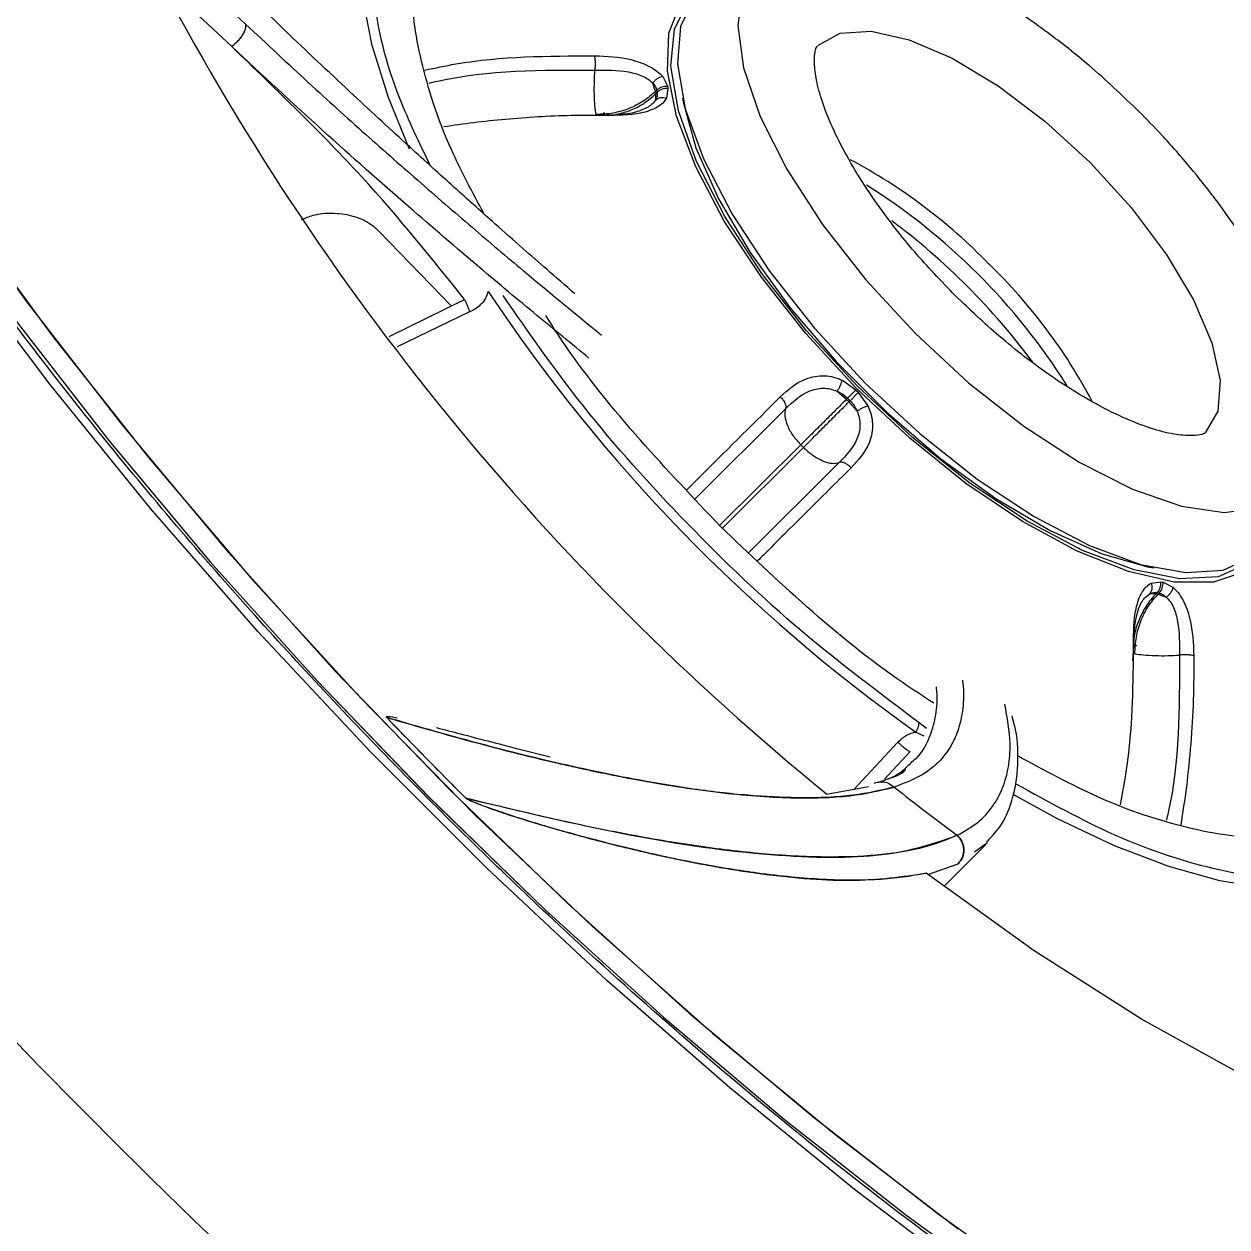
# Model space of a CAD drawing. Header units: inches. Extents: x 2 to 86, y -22 to 129.
# Drawn here: x 16.691 to 17.906, y 15.811 to 17.025 of the extents above; entities that cross this region are included whole.
import ezdxf

# ---------------------------------------------------------------- set-up
doc = ezdxf.new("R2010")
doc.units = ezdxf.units.IN
doc.header["$MEASUREMENT"] = 0
doc.layers.add('1', color=4, linetype='Continuous')
doc.layers.add('BDIM_CYAN', color=4, linetype='Continuous')

# ---------------------------------------------------------------- blocks, each defined once
blk = doc.blocks.new('2020 HS PILLOW')
at = {"layer": '1', "color": 2}
for points, knots in [([(5.8034, -0.0127), (5.5758, -0.0117), (5.1207, -0.0097), (4.4379, -0.0073), (3.7551, -0.0052), (3.0724, -0.0034), (2.3896, -0.0021), (1.7069, -0.001), (1.0241, -0.0003), (0.3414, 0), (-0.3414, 0), (-1.0241, -0.0003), (-1.7069, -0.001), (-2.3896, -0.0021), (-3.0724, -0.0034), (-3.7551, -0.0052), (-4.4379, -0.0073), (-5.1207, -0.0097), (-5.5758, -0.0117), (-5.8034, -0.0127)], [0, 0, 0, 0, 0.058824, 0.117648, 0.176472, 0.235295, 0.294119, 0.352942, 0.411765, 0.470588, 0.529412, 0.588235, 0.647058, 0.705881, 0.764705, 0.823528, 0.882352, 0.941176, 1, 1, 1, 1]), ([(5.8027, -0.0093), (4.0523, -0.005), (0.1838, 0.0045), (-3.6846, -0.0044), (-5.8027, -0.0093)], [0, 0, 0, 0, 0.452479, 1, 1, 1, 1]), ([(-5.1105, -0.9929), (-5.0125, -0.992), (-4.8162, -0.9901), (-4.5213, -0.9874), (-4.2256, -0.9849), (-3.929, -0.9826), (-3.6317, -0.9804), (-3.3335, -0.9784), (-3.0345, -0.9766), (-2.7347, -0.9749), (-2.4341, -0.9734), (-2.1327, -0.9721), (-1.8304, -0.9709), (-1.5274, -0.9699), (-1.2235, -0.9691), (-0.9188, -0.9685), (-0.6132, -0.968), (-0.3069, -0.9677), (0.0908, -0.9676), (0.5785, -0.9679), (1.1551, -0.9689), (1.7288, -0.9705), (2.2996, -0.9727), (2.8674, -0.9755), (3.4323, -0.979), (3.9943, -0.983), (4.5534, -0.9876), (4.9251, -0.9912), (5.1105, -0.9929)], [0, 0, 0, 0, 0.028776, 0.057631, 0.086566, 0.11558, 0.144673, 0.173846, 0.203098, 0.232429, 0.26184, 0.291331, 0.320902, 0.350552, 0.380282, 0.410091, 0.439981, 0.46995, 0.5, 0.556693, 0.613101, 0.669223, 0.725062, 0.780616, 0.835887, 0.890874, 0.945579, 1, 1, 1, 1]), ([(5.1101, -1.4421), (5.0128, -1.4412), (4.8181, -1.4394), (4.5261, -1.4369), (4.2341, -1.4345), (3.9421, -1.4324), (3.6501, -1.4303), (3.3581, -1.4285), (3.0661, -1.4267), (2.7741, -1.4252), (2.4821, -1.4238), (2.1901, -1.4225), (1.8981, -1.4214), (1.606, -1.4205), (1.314, -1.4197), (1.022, -1.4191), (0.73, -1.4186), (0.438, -1.4183), (0.146, -1.4182), (-0.146, -1.4182), (-0.438, -1.4183), (-0.73, -1.4186), (-1.022, -1.4191), (-1.314, -1.4197), (-1.606, -1.4205), (-1.8981, -1.4214), (-2.1901, -1.4225), (-2.4821, -1.4238), (-2.7741, -1.4252), (-3.0661, -1.4267), (-3.3581, -1.4285), (-3.6501, -1.4303), (-3.9421, -1.4324), (-4.2341, -1.4345), (-4.5261, -1.4369), (-4.8181, -1.4394), (-5.0128, -1.4412), (-5.1101, -1.4421)], [0, 0, 0, 0, 0.028576, 0.05715, 0.085725, 0.114298, 0.142871, 0.171443, 0.200015, 0.228587, 0.257158, 0.285728, 0.314298, 0.342868, 0.371438, 0.400008, 0.428577, 0.457146, 0.485715, 0.514285, 0.542854, 0.571423, 0.599992, 0.628562, 0.657132, 0.685702, 0.714272, 0.742842, 0.771413, 0.799985, 0.828557, 0.857129, 0.885702, 0.914275, 0.94285, 0.971424, 1, 1, 1, 1])]:
    blk.add_open_spline(points, degree=3, knots=knots, dxfattribs=at)
blk = doc.blocks.new('2020 RHYTHM')
at = {"layer": 'BDIM_CYAN', "color": 3}
for p, q in [((14.4493, 16.0904), (14.5273, 16.0172)), ((14.4493, 16.0904), (14.5273, 16.0172)), ((14.9625, 15.9869), (14.9675, 15.9769)), ((14.9553, 15.9719), (14.9524, 15.9803)), ((14.9564, 15.9731), (14.9553, 15.9719)), ((14.9678, 15.9748), (14.9663, 15.9651)), ((14.9675, 15.9769), (14.9678, 15.9748)), ((14.9554, 15.9634), (14.9557, 15.9698)), ((14.9557, 15.9698), (14.9568, 15.971)), ((14.6763, 15.8305), (14.7491, 15.7552)), ((14.6861, 15.7245), (14.7625, 15.7617)), ((14.7675, 15.7493), (14.6943, 15.7139)), ((15.1575, 15.6704), (15.1439, 15.6801)), ((15.1575, 15.6704), (15.1587, 15.6691)), ((15.1387, 15.6692), (15.148, 15.661)), ((15.1492, 15.6622), (15.148, 15.661)), ((15.1506, 15.6584), (15.1517, 15.6596)), ((15.1506, 15.6584), (15.1587, 15.6491)), ((15.16, 15.6679), (15.1517, 15.6596)), ((15.1587, 15.6691), (15.16, 15.6679)), ((15.16, 15.6679), (15.1697, 15.6543)), ((14.9951, 15.5605), (15.0866, 15.6515)), ((15.102, 15.6151), (15.02, 15.5336)), ((15.0227, 15.531), (15.1046, 15.6125)), ((15.1046, 15.6125), (15.102, 15.6151)), ((15.1408, 15.5972), (15.0494, 15.5062)), ((15.4557, 15.4754), (15.4655, 15.4768)), ((15.4655, 15.4768), (15.4677, 15.4764)), ((15.4677, 15.4764), (15.4777, 15.4713)), ((15.45, 15.4614), (15.454, 15.4644)), ((15.4605, 15.4646), (15.454, 15.4644)), ((15.4617, 15.4658), (15.4605, 15.4646)), ((15.4627, 15.4642), (15.4638, 15.4654)), ((15.4627, 15.4642), (15.471, 15.4613)), ((15.4371, 15.3972), (15.4381, 15.4113)), ((15.2288, 15.3287), (15.2216, 15.3343)), ((15.218, 15.3251), (15.2261, 15.3214)), ((15.1555, 15.2671), (15.2, 15.3149)), ((15.2125, 15.3053), (15.1866, 15.2775)), ((15.1704, 15.2698), (15.1278, 15.2621)), ((15.1704, 15.2698), (15.1278, 15.2621)), ((15.2464, 15.1691), (15.2887, 15.2116)), ((15.2885, 15.2118), (15.2773, 15.2038)), ((15.2464, 15.1691), (15.2845, 15.2073)), ((15.2303, 15.1813), (15.2608, 15.1921)), ((15.2303, 15.1813), (15.2608, 15.1921))]:
    blk.add_line(p, q, dxfattribs=at)
at = {"layer": 'BDIM_CYAN', "color": 3, "flags": 128}
for points in [[(15.2829, 14.7674), (15.156, 14.8633), (15.0302, 14.9657), (14.9061, 15.0741), (14.7849, 15.1876), (14.6671, 15.3054), (14.5538, 15.4266), (14.4457, 15.5506), (14.3436, 15.6762), (14.2481, 15.8028)], [(14.2204, 17.2497), (14.1716, 17.2462), (14.0963, 17.2317), (14.0299, 17.2067), (13.9729, 17.1712), (13.9256, 17.1256), (13.8884, 17.0702), (13.8617, 17.0054), (13.8455, 16.9317), (13.8401, 16.8496), (13.8454, 16.7597), (13.8614, 16.6627), (13.8881, 16.5594), (13.9251, 16.4504), (13.9723, 16.3366), (14.0292, 16.2189), (14.0955, 16.0981), (14.1707, 15.975), (14.2541, 15.8507), (14.3453, 15.726), (14.4435, 15.6019), (14.5479, 15.4792), (14.6579, 15.3589)], [(14.2368, 17.2501), (14.2144, 17.2495), (14.1336, 17.2404), (14.0617, 17.2204), (13.9992, 17.1896), (13.9465, 17.1482), (13.9041, 17.0966), (13.8722, 17.0351), (13.8511, 16.9642), (13.841, 16.8844), (13.842, 16.7964), (13.854, 16.7009), (13.877, 16.5984), (13.9107, 16.4899), (13.955, 16.3762), (14.0094, 16.2581), (14.0736, 16.1365), (14.1471, 16.0123), (14.2293, 15.8866), (14.3196, 15.7602), (14.4173, 15.6341), (14.5217, 15.5092), (14.6319, 15.3866), (14.7472, 15.2672)], [(14.3072, 15.7429), (14.4032, 15.6193), (14.5056, 15.4969), (14.6136, 15.3767), (14.7265, 15.2594), (14.8433, 15.146), (14.9633, 15.0372), (15.0856, 14.9338), (15.2093, 14.8366), (15.3336, 14.7463), (15.4575, 14.6635), (15.5801, 14.5889), (15.7006, 14.5229), (15.8181, 14.466), (15.9317, 14.4187), (16.0406, 14.3812), (16.1441, 14.354), (16.2414, 14.337), (16.3318, 14.3306), (16.4146, 14.3346), (16.4893, 14.3492), (16.5552, 14.3741), (16.612, 14.4092), (16.6424, 14.436)], [(13.9233, 17.1454), (13.9064, 17.127), (13.8691, 17.0723), (13.842, 17.0084), (13.8252, 16.9356), (13.819, 16.8546), (13.8233, 16.766), (13.8381, 16.6703), (13.8633, 16.5683), (13.8988, 16.4607), (13.9442, 16.3483), (13.9993, 16.2318), (14.0636, 16.1122), (14.1367, 15.9902), (14.2181, 15.8668), (14.3071, 15.7429), (14.4032, 15.6193), (14.5056, 15.4969), (14.6136, 15.3767), (14.7264, 15.2594)], [(14.7067, 15.9137), (14.6855, 15.9659), (14.6692, 16.0182), (14.6596, 16.0667), (14.6568, 16.1108), (14.6608, 16.1499), (14.6716, 16.1836), (14.689, 16.2114)], [(15.0774, 16.1116), (15.0592, 16.0992), (15.0432, 16.0735), (15.0382, 16.0386), (15.0441, 15.9958), (15.0608, 15.9467), (15.0877, 15.8933), (15.1237, 15.8376), (15.1675, 15.7816), (15.2173, 15.7277)], [(15.1574, 15.6727), (15.1069, 15.7275), (15.0622, 15.7842), (15.0247, 15.841), (14.9958, 15.8958), (14.9764, 15.9468), (14.9673, 15.9922), (14.9687, 16.0306), (14.9805, 16.0605), (15.0024, 16.081), (15.0332, 16.0914)], [(15.0186, 16.0847), (15.0184, 16.0846), (14.9941, 16.066), (14.9803, 16.0373), (14.9773, 15.9996), (14.9853, 15.9544), (15.0039, 15.9032), (15.0327, 15.8478), (15.0704, 15.7904), (15.1157, 15.7329), (15.1671, 15.6774)], [(15.1592, 15.6743), (15.1078, 15.7302), (15.0626, 15.788), (15.0251, 15.8456), (14.9966, 15.9011), (14.9783, 15.9523), (14.9708, 15.9975), (14.9743, 16.0349), (14.9887, 16.0633), (15.0092, 16.0796)], [(15.119, 16.0181), (15.1193, 16.0184), (15.1418, 16.0307), (15.173, 16.0326), (15.2113, 16.024), (15.2548, 16.0053), (15.3013, 15.9774), (15.3485, 15.9418), (15.394, 15.9002), (15.4355, 15.8547), (15.471, 15.8077), (15.4986, 15.7613), (15.517, 15.7181), (15.5253, 15.6801), (15.523, 15.6492), (15.5103, 15.6271), (15.5097, 15.6265)], [(14.9825, 15.9651), (14.9831, 15.9613), (14.996, 15.9148), (15.0189, 15.8634), (15.0509, 15.8091), (15.0909, 15.7537), (15.1375, 15.6992), (15.189, 15.6477), (15.2435, 15.601), (15.299, 15.5608), (15.3536, 15.5285), (15.4053, 15.5053), (15.4521, 15.492), (15.4583, 15.491)], [(15.2173, 15.7277), (15.2713, 15.6778), (15.3273, 15.6339), (15.3832, 15.5976), (15.4369, 15.5704), (15.4863, 15.5533), (15.5296, 15.5469), (15.5649, 15.5515), (15.591, 15.567), (15.6044, 15.5863)], [(15.5844, 15.5421), (15.5836, 15.5374), (15.5718, 15.5074), (15.5499, 15.4869), (15.5186, 15.4765), (15.4791, 15.4765), (15.4327, 15.487), (15.381, 15.5077), (15.3257, 15.5377), (15.2687, 15.5761), (15.212, 15.6217), (15.1574, 15.6727)], [(15.5726, 15.5181), (15.553, 15.4948), (15.5233, 15.4818), (15.4847, 15.4797), (15.4385, 15.4887), (15.3865, 15.5083), (15.3305, 15.5379), (15.2725, 15.5764), (15.2147, 15.6225), (15.1592, 15.6743)], [(15.1671, 15.6774), (15.2225, 15.626), (15.2801, 15.5805), (15.3377, 15.5426), (15.3934, 15.5135), (15.4449, 15.4944), (15.4906, 15.486), (15.5286, 15.4885), (15.5578, 15.5019), (15.577, 15.5257), (15.5778, 15.5275)], [(14.6579, 15.3589), (14.7726, 15.2419), (14.8911, 15.1291), (15.0127, 15.0212), (15.1362, 14.919), (15.261, 14.8234)], [(14.7264, 15.2594), (14.8433, 15.146), (14.9633, 15.0372), (15.0856, 14.9338), (15.2093, 14.8367), (15.3336, 14.7463), (15.4575, 14.6636), (15.5801, 14.5889), (15.7006, 14.5229), (15.8181, 14.466), (15.9317, 14.4187), (16.0406, 14.3812), (16.1441, 14.354), (16.2414, 14.337), (16.3318, 14.3306), (16.4146, 14.3346), (16.4893, 14.3492), (16.5552, 14.3741), (16.612, 14.4092), (16.6423, 14.4359)], [(14.7472, 15.2672), (14.8666, 15.1518), (14.9893, 15.0413), (15.1143, 14.9366), (15.2407, 14.8385), (15.3674, 14.7477), (15.4936, 14.665), (15.6182, 14.5909), (15.7404, 14.526), (15.8592, 14.4708), (15.9736, 14.4257), (16.0829, 14.3911), (16.1862, 14.3672), (16.2826, 14.3542), (16.3716, 14.3522), (16.4523, 14.3613), (16.5242, 14.3813), (16.5868, 14.4121), (16.6394, 14.4535), (16.6819, 14.5052), (16.7138, 14.5667), (16.7348, 14.6376), (16.7404, 14.67)], [(15.6854, 15.1846), (15.6532, 15.172), (15.6154, 15.1662), (15.5725, 15.1671), (15.525, 15.1749), (15.4736, 15.1893), (15.4188, 15.2102), (15.3613, 15.2374), (15.3165, 15.2619)], [(15.9989, 14.8608), (15.9249, 14.8589), (15.8421, 14.8697), (15.7515, 14.8932), (15.6544, 14.929), (15.5521, 14.9765), (15.4461, 15.0352), (15.3377, 15.1042), (15.2286, 15.1826)], [(15.9989, 14.8608), (15.9249, 14.8589), (15.8421, 14.8697), (15.7515, 14.8932), (15.6544, 14.929), (15.5521, 14.9765), (15.4461, 15.0352), (15.3377, 15.1042), (15.2286, 15.1826)]]:
    blk.add_lwpolyline(points, dxfattribs=at)
at = {"layer": 'BDIM_CYAN', "color": 3}
for centre, radius, start, end in [((13.7439, 14.2407), 2.6694, 27.8644, 50.8419), ((16.8065, 17.3255), 2.6595, 207.5543, 230.8658), ((15.1822, 16.0119), 0.2291, 189.7419, 190.2887), ((14.9666, 15.9607), 0.0142, 85.0419, 133.6895), ((15.181, 16.0107), 0.2291, 189.7419, 190.2887), ((14.8908, 15.4103), 0.5575, 44.0062, 62.0816), ((14.8258, 15.3321), 0.6438, 32.1907, 57.8779), ((14.7797, 15.2859), 0.6927, 36.5582, 53.2703), ((14.9078, 15.4002), 0.5527, 27.8844, 45.9883), ((16.2033, 16.713), 1.7021, 213.648, 234.6289), ((15.879, 16.3889), 1.0316, 224.8812, 225.0817), ((15.8801, 16.3901), 1.0316, 224.8812, 225.0817), ((15.4535, 15.4751), 0.0142, 316.5083, 5.1055), ((15.5044, 15.6966), 0.2361, 259.2761, 259.812), ((15.5056, 15.6978), 0.2361, 259.2761, 259.812), ((18.0888, 18.6065), 4.7187, 223.8127, 224.9818), ((18.0897, 18.6074), 4.7199, 223.8129, 225.1992), ((15.2033, 15.3361), 0.0184, 323.3112, 354.5934), ((18.0932, 18.6109), 4.725, 224.9815, 225.1986), ((16.6927, 17.1648), 2.4149, 231.7077, 233.6127)]:
    blk.add_arc(centre, radius, start, end, dxfattribs=at)
for points, knots in [([(14.4457, 14.8746), (14.2925, 15.0255), (14.1473, 15.1804), (13.9414, 15.4186), (13.8747, 15.499), (13.7939, 15.6007), (13.7778, 15.6212), (13.7461, 15.662), (13.7305, 15.6823), (13.6841, 15.7434), (13.6539, 15.7841), (13.5067, 15.9869), (13.4008, 16.1481), (13.2832, 16.3481), (13.2605, 16.388), (13.2165, 16.4678), (13.1954, 16.5074), (13.135, 16.6248), (13.0984, 16.7016), (12.9996, 16.9271), (12.9483, 17.0712), (12.8939, 17.2779), (12.8798, 17.3441), (12.8597, 17.471), (12.8536, 17.5318), (12.8492, 17.6481), (12.851, 17.7035), (12.8596, 17.7826), (12.8635, 17.8083), (12.8734, 17.8582), (12.8793, 17.8822), (12.9136, 17.9978), (12.9564, 18.0761), (13.0288, 18.156), (13.0442, 18.1711), (13.0688, 18.1924), (13.0773, 18.1992), (13.0946, 18.2125), (13.1036, 18.2189), (13.1493, 18.2496), (13.1893, 18.27), (13.3186, 18.3191), (13.4175, 18.3358), (13.5573, 18.3361), (13.5862, 18.3351), (13.6451, 18.331), (13.6752, 18.3279), (13.7669, 18.3157), (13.8304, 18.3034), (13.9617, 18.271), (14.0296, 18.2508), (14.1348, 18.2145), (14.1705, 18.2014), (14.2429, 18.1731), (14.2798, 18.158), (14.4649, 18.0778), (14.6173, 17.9996), (14.8523, 17.8621), (14.9318, 17.8129), (15.0325, 17.747), (15.0527, 17.7336), (15.0931, 17.7065), (15.1133, 17.6928), (15.1738, 17.6512), (15.214, 17.6229), (15.4153, 17.478), (15.5756, 17.3523), (15.7754, 17.1829), (15.8154, 17.1485), (15.8951, 17.0782), (15.9348, 17.0427), (16.0525, 16.9352), (16.1296, 16.8623), (16.3567, 16.6395), (16.5028, 16.4859), (16.7134, 16.2474), (16.7811, 16.1677), (16.9114, 16.0083), (16.974, 15.9286), (17.0942, 15.769), (17.1518, 15.6891), (17.2342, 15.5691), (17.261, 15.529), (17.3133, 15.4489), (17.3386, 15.4091), (17.4606, 15.2116), (17.5441, 15.0584), (17.6482, 14.8355), (17.6794, 14.7624), (17.7343, 14.6185), (17.7576, 14.5489), (17.8152, 14.3473), (17.8374, 14.2222), (17.8445, 14.0777), (17.8449, 14.0493), (17.8435, 13.994), (17.8417, 13.9672), (17.8334, 13.8893), (17.8237, 13.8407), (17.7961, 13.7499), (17.7784, 13.7078), (17.7456, 13.6496), (17.7336, 13.631), (17.7077, 13.5955), (17.6936, 13.5785), (17.6188, 13.4987), (17.5445, 13.4505), (17.4122, 13.4008), (17.3647, 13.3881), (17.288, 13.3749), (17.2615, 13.3715), (17.2073, 13.3667), (17.1796, 13.3653), (17.0376, 13.3634), (16.9136, 13.3776), (16.7457, 13.4151), (16.7115, 13.4236), (16.6592, 13.4379), (16.6415, 13.4429), (16.6061, 13.4534), (16.5884, 13.4588), (16.499, 13.4874), (16.426, 13.5139), (16.2029, 13.6043), (16.0484, 13.6789), (15.848, 13.7908), (15.8077, 13.814), (15.7272, 13.8618), (15.687, 13.8864), (15.566, 13.9625), (15.4852, 14.0162), (15.3233, 14.1292), (15.2422, 14.1886), (15.1202, 14.282), (15.0796, 14.3139), (14.9981, 14.3792), (14.9575, 14.4124), (14.7562, 14.5809), (14.599, 14.7237), (14.4457, 14.8746)], [0, 0, 0, 0, 0.03125, 0.03125, 0.046875, 0.046875, 0.050781, 0.050781, 0.054688, 0.054688, 0.0625, 0.0625, 0.09375, 0.09375, 0.101563, 0.101563, 0.109375, 0.109375, 0.125, 0.125, 0.15625, 0.15625, 0.171875, 0.171875, 0.1875, 0.1875, 0.203125, 0.203125, 0.210938, 0.210938, 0.21875, 0.21875, 0.25, 0.25, 0.257813, 0.257813, 0.261719, 0.261719, 0.265625, 0.265625, 0.28125, 0.28125, 0.3125, 0.3125, 0.320313, 0.320313, 0.328125, 0.328125, 0.34375, 0.34375, 0.359375, 0.359375, 0.367188, 0.367188, 0.375, 0.375, 0.40625, 0.40625, 0.421875, 0.421875, 0.425781, 0.425781, 0.429688, 0.429688, 0.4375, 0.4375, 0.46875, 0.46875, 0.476563, 0.476563, 0.484375, 0.484375, 0.5, 0.5, 0.53125, 0.53125, 0.546875, 0.546875, 0.5625, 0.5625, 0.578125, 0.578125, 0.585938, 0.585938, 0.59375, 0.59375, 0.625, 0.625, 0.640625, 0.640625, 0.65625, 0.65625, 0.6875, 0.6875, 0.695313, 0.695313, 0.703125, 0.703125, 0.71875, 0.71875, 0.734375, 0.734375, 0.742188, 0.742188, 0.75, 0.75, 0.78125, 0.78125, 0.796875, 0.796875, 0.804688, 0.804688, 0.8125, 0.8125, 0.84375, 0.84375, 0.851563, 0.851563, 0.855469, 0.855469, 0.859375, 0.859375, 0.875, 0.875, 0.90625, 0.90625, 0.914063, 0.914063, 0.921875, 0.921875, 0.9375, 0.9375, 0.953125, 0.953125, 0.960938, 0.960938, 0.96875, 0.96875, 1, 1, 1, 1]), ([(16.6346, 14.4025), (16.6191, 14.3892), (16.5887, 14.363), (16.5348, 14.3392), (16.4857, 14.325), (16.4447, 14.3177), (16.4062, 14.3137), (16.3614, 14.312), (16.2938, 14.3144), (16.2013, 14.3268), (16.0848, 14.3549), (15.9623, 14.3959), (15.8228, 14.4538), (15.6675, 14.5315), (15.4982, 14.6308), (15.3047, 14.7597), (15.0872, 14.9251), (14.8765, 15.1095), (14.6979, 15.2836), (14.5439, 15.4477), (14.4022, 15.6141), (14.2737, 15.7806), (14.1605, 15.9426), (14.0568, 16.1098), (13.9701, 16.2714), (13.9043, 16.4175), (13.8583, 16.5431), (13.8284, 16.6491), (13.8133, 16.7247), (13.8062, 16.7768), (13.8029, 16.8116), (13.8008, 16.8494), (13.8008, 16.8954), (13.8056, 16.9529), (13.8199, 17.0182), (13.8414, 17.076), (13.8651, 17.1051), (13.8742, 17.1163)], [0, 0, 0, 0, 0.027994, 0.055042, 0.075749, 0.0901, 0.10263, 0.117545, 0.135608, 0.167378, 0.199181, 0.230258, 0.2606, 0.299799, 0.33753, 0.373791, 0.426998, 0.479754, 0.514689, 0.551495, 0.592319, 0.625578, 0.661089, 0.698846, 0.736736, 0.771324, 0.802563, 0.830454, 0.855098, 0.866244, 0.876605, 0.887049, 0.902246, 0.922879, 0.948933, 0.980393, 1, 1, 1, 1]), ([(13.8652, 16.6853), (13.9216, 16.6301), (14.0343, 16.5197), (14.2077, 16.3531), (14.3807, 16.1904), (14.4878, 16.0901), (14.5413, 16.0399)], [0, 0, 0, 0, 0.250185, 0.500172, 0.750054, 1, 1, 1, 1]), ([(14.7281, 15.8966), (14.7169, 15.9197), (14.6871, 15.9812), (14.6674, 16.0679), (14.6665, 16.1526), (14.689, 16.1897), (14.7, 16.2081)], [0, 0, 0, 0, 0.168136, 0.447738, 0.72734, 1, 1, 1, 1]), ([(14.7821, 15.8481), (14.7703, 15.8701), (14.741, 15.9251), (14.7165, 16.0035), (14.7056, 16.0771), (14.7144, 16.1125), (14.7184, 16.1285)], [0, 0, 0, 0, 0.193052, 0.482997, 0.766916, 1, 1, 1, 1]), ([(15.4433, 15.9517), (15.4267, 15.9675), (15.4035, 15.9897), (15.3678, 16.0189), (15.3375, 16.0416), (15.3017, 16.0652), (15.2652, 16.0858), (15.2285, 16.1027), (15.1924, 16.1151), (15.1572, 16.1225), (15.1233, 16.1235), (15.0962, 16.1201), (15.0822, 16.1128), (15.078, 16.1106)], [0, 0, 0, 0, 0.134635, 0.188583, 0.277107, 0.367015, 0.461658, 0.558499, 0.656878, 0.756514, 0.857092, 0.956591, 1, 1, 1, 1]), ([(14.8737, 15.7676), (14.8643, 15.7758), (14.8471, 15.7907), (14.8201, 15.8144), (14.7901, 15.8409), (14.7531, 15.8739), (14.707, 15.9157), (14.6519, 15.9664), (14.5862, 16.0281), (14.5383, 16.0749), (14.5127, 16.0999)], [0, 0, 0, 0, 0.086414, 0.15802, 0.240728, 0.350534, 0.475758, 0.62897, 0.801832, 1, 1, 1, 1]), ([(14.5413, 16.0399), (14.5414, 16.0384), (14.5414, 16.036), (14.5398, 16.032), (14.538, 16.0286), (14.5357, 16.0253), (14.5322, 16.0212), (14.5292, 16.0187), (14.5273, 16.0172)], [0, 0, 0, 0, 0.2410885, 0.3711673, 0.5037623, 0.6357987, 0.7642775, 1, 1, 1, 1]), ([(14.5413, 16.0399), (14.5414, 16.0384), (14.5414, 16.0361), (14.5399, 16.0321), (14.5381, 16.0288), (14.5358, 16.0255), (14.5323, 16.0213), (14.5293, 16.0188), (14.5273, 16.0172)], [0, 0, 0, 0, 0.235292, 0.36364, 0.495629, 0.628267, 0.758474, 1, 1, 1, 1]), ([(14.5413, 16.0399), (14.5626, 16.0199), (14.6036, 15.9815), (14.6627, 15.9282), (14.7188, 15.8787), (14.7731, 15.8319), (14.8347, 15.7798), (14.8758, 15.7462), (14.9006, 15.7259)], [0, 0, 0, 0, 0.1639456, 0.3152783, 0.4676457, 0.6197227, 0.7707775, 1, 1, 1, 1]), ([(14.7625, 15.7617), (14.7297, 15.8028), (14.6634, 15.8859), (14.573, 15.9731), (14.5273, 16.0172)], [0, 0, 0, 0, 0.4946905, 1, 1, 1, 1]), ([(14.888, 15.7027), (14.8706, 15.7169), (14.8348, 15.7461), (14.7741, 15.7968), (14.7024, 15.8583), (14.6192, 15.9317), (14.5581, 15.9885), (14.5273, 16.0172)], [0, 0, 0, 0, 0.159749, 0.329609, 0.529308, 0.76251, 1, 1, 1, 1]), ([(15.2579, 15.7657), (15.2438, 15.7804), (15.224, 15.8009), (15.1982, 15.8323), (15.1785, 15.8586), (15.1585, 15.8888), (15.1418, 15.9183), (15.1289, 15.9461), (15.1204, 15.9706), (15.1161, 15.9908), (15.1153, 16.0058), (15.1169, 16.0149), (15.1183, 16.0174), (15.1185, 16.0176), (15.1186, 16.0176)], [0, 0, 0, 0, 0.128565, 0.180011, 0.263875, 0.348185, 0.435477, 0.522708, 0.608534, 0.692139, 0.773757, 0.855671, 0.943755, 1, 1, 1, 1]), ([(14.7221, 15.9934), (14.7326, 15.9956), (14.789, 16.0075), (14.8466, 16.0077), (14.8936, 16.0079)], [0, 0, 0, 0, 0.185499, 1, 1, 1, 1]), ([(14.8936, 16.0079), (14.9059, 16.0074), (14.9257, 16.0065), (14.947, 15.9987), (14.9573, 15.9922), (14.9608, 15.9886), (14.9625, 15.9869)], [0, 0, 0, 0, 0.471205, 0.750514, 0.876199, 1, 1, 1, 1]), ([(14.8936, 16.0079), (14.8937, 16.0071), (14.894, 16.0054), (14.8942, 16.0015), (14.8942, 15.9973), (14.8941, 15.9947), (14.894, 15.9934)], [0, 0, 0, 0, 0.242188, 0.499999, 0.757811, 1, 1, 1, 1]), ([(14.7265, 15.9803), (14.7294, 15.9809), (14.784, 15.994), (14.8405, 15.9937), (14.894, 15.9934)], [0, 0, 0, 0, 0.052079, 1, 1, 1, 1]), ([(14.8952, 15.9486), (14.8948, 15.9513), (14.894, 15.9569), (14.8934, 15.9687), (14.8934, 15.9815), (14.8938, 15.9895), (14.894, 15.9934)], [0, 0, 0, 0, 0.242859, 0.5, 0.757141, 1, 1, 1, 1]), ([(14.894, 15.9934), (14.9054, 15.9935), (14.9222, 15.9936), (14.9402, 15.9886), (14.9482, 15.9843), (14.951, 15.9816), (14.9524, 15.9803)], [0, 0, 0, 0, 0.522215, 0.764334, 0.882785, 1, 1, 1, 1]), ([(14.9625, 15.9869), (14.9616, 15.9866), (14.9597, 15.9862), (14.9569, 15.9847), (14.9544, 15.9827), (14.9531, 15.9811), (14.9524, 15.9803)], [0, 0, 0, 0, 0.245407, 0.499999, 0.754592, 1, 1, 1, 1]), ([(14.9524, 15.9803), (14.9534, 15.9791), (14.9554, 15.9769), (14.9561, 15.9743), (14.9564, 15.9731)], [0, 0, 0, 0, 0.506993, 1, 1, 1, 1]), ([(14.9553, 15.9719), (14.9513, 15.9685), (14.9434, 15.9615), (14.9284, 15.9541), (14.9121, 15.9493), (14.9009, 15.9488), (14.8952, 15.9486)], [0, 0, 0, 0, 0.25, 0.5, 0.75, 1, 1, 1, 1]), ([(14.9663, 15.9651), (14.9652, 15.9634), (14.963, 15.96), (14.955, 15.9542), (14.9362, 15.9478), (14.9167, 15.9477), (14.9042, 15.9476)], [0, 0, 0, 0, 0.123898, 0.249753, 0.523032, 1, 1, 1, 1]), ([(14.9141, 15.9483), (14.919, 15.9495), (14.9294, 15.952), (14.9438, 15.9594), (14.9517, 15.9663), (14.9557, 15.9698)], [0, 0, 0, 0, 0.3087131, 0.6543566, 1, 1, 1, 1]), ([(14.9554, 15.9634), (14.9545, 15.962), (14.9527, 15.9593), (14.9494, 15.9571), (14.9477, 15.956)], [0, 0, 0, 0, 0.497377, 1, 1, 1, 1]), ([(14.9568, 15.971), (14.9569, 15.9697), (14.9571, 15.9671), (14.956, 15.9646), (14.9554, 15.9634)], [0, 0, 0, 0, 0.493006, 1, 1, 1, 1]), ([(14.9554, 15.9634), (14.9561, 15.9639), (14.9575, 15.965), (14.9603, 15.9657), (14.9633, 15.9659), (14.9653, 15.9653), (14.9663, 15.9651)], [0, 0, 0, 0, 0.245408, 0.500001, 0.754594, 1, 1, 1, 1]), ([(14.9477, 15.956), (14.9436, 15.9541), (14.9306, 15.9483), (14.9137, 15.9479), (14.9021, 15.9477)], [0, 0, 0, 0, 0.3167447, 1, 1, 1, 1]), ([(14.9042, 15.9476), (14.9041, 15.9484), (14.9038, 15.95), (14.9032, 15.9506), (14.9026, 15.95), (14.9023, 15.9484), (14.9021, 15.9477)], [0, 0, 0, 0, 0.242182, 0.499995, 0.757809, 1, 1, 1, 1]), ([(15.6049, 15.5896), (15.606, 15.5916), (15.6132, 15.6042), (15.6163, 15.632), (15.6149, 15.6697), (15.6055, 15.7085), (15.591, 15.747), (15.5708, 15.7878), (15.5464, 15.8277), (15.5203, 15.8642), (15.4944, 15.8966), (15.4692, 15.9253), (15.451, 15.9439), (15.4433, 15.9517)], [0, 0, 0, 0, 0.020828, 0.132635, 0.249093, 0.358478, 0.462286, 0.563789, 0.681586, 0.770989, 0.845834, 0.934693, 1, 1, 1, 1]), ([(14.9042, 15.9476), (14.8929, 15.9476), (14.8703, 15.9477), (14.8368, 15.9463), (14.8038, 15.9438), (14.7721, 15.9405), (14.7514, 15.9375), (14.7414, 15.936)], [0, 0, 0, 0, 0.209504, 0.415255, 0.617299, 0.81569, 1, 1, 1, 1]), ([(14.5979, 15.8425), (14.6017, 15.8441), (14.6114, 15.8482), (14.6293, 15.8497), (14.6492, 15.8471), (14.6657, 15.8402), (14.6732, 15.8334), (14.6763, 15.8305)], [0, 0, 0, 0, 0.1370814, 0.3499552, 0.5800978, 0.8277788, 1, 1, 1, 1]), ([(14.7864, 15.7699), (14.7855, 15.7674), (14.7838, 15.7624), (14.7789, 15.7565), (14.7734, 15.7521), (14.7695, 15.7502), (14.7675, 15.7493)], [0, 0, 0, 0, 0.282313, 0.563253, 0.780506, 1, 1, 1, 1]), ([(14.7625, 15.7617), (14.7629, 15.7609), (14.7636, 15.7592), (14.765, 15.7559), (14.7663, 15.7525), (14.7671, 15.7504), (14.7675, 15.7493)], [0, 0, 0, 0, 0.2437175, 0.4995181, 0.7555769, 1, 1, 1, 1]), ([(15.2216, 15.3343), (15.1818, 15.3641), (15.1013, 15.4243), (14.9855, 15.5346), (14.8815, 15.6505), (14.8272, 15.7284), (14.8013, 15.7657)], [0, 0, 0, 0, 0.250583, 0.507547, 0.76451, 1, 1, 1, 1]), ([(15.5102, 15.6272), (15.5102, 15.6271), (15.5101, 15.6269), (15.5067, 15.6251), (15.4948, 15.6238), (15.4766, 15.6257), (15.4524, 15.6322), (15.4239, 15.6437), (15.3914, 15.6606), (15.359, 15.681), (15.3286, 15.7032), (15.2954, 15.7299), (15.2725, 15.7518), (15.2579, 15.7657)], [0, 0, 0, 0, 0.053547, 0.155977, 0.243199, 0.333242, 0.426029, 0.521065, 0.615588, 0.719639, 0.798518, 0.871645, 1, 1, 1, 1]), ([(15.0209, 15.5327), (14.9935, 15.5614), (14.9371, 15.6207), (14.8776, 15.6938), (14.8508, 15.7356), (14.8444, 15.7456)], [0, 0, 0, 0, 0.418252, 0.861557, 1, 1, 1, 1]), ([(15.0812, 15.6635), (15.0892, 15.6707), (15.1018, 15.682), (15.1224, 15.6856), (15.1351, 15.6838), (15.141, 15.6813), (15.1439, 15.6801)], [0, 0, 0, 0, 0.47703, 0.750267, 0.876326, 1, 1, 1, 1]), ([(15.0866, 15.6515), (15.0939, 15.6584), (15.1046, 15.6685), (15.1219, 15.6727), (15.1317, 15.6718), (15.1364, 15.67), (15.1387, 15.6692)], [0, 0, 0, 0, 0.522242, 0.76434, 0.882789, 1, 1, 1, 1]), ([(15.1387, 15.6692), (15.1392, 15.67), (15.1402, 15.6716), (15.1416, 15.6745), (15.1429, 15.6774), (15.1436, 15.6792), (15.1439, 15.6801)], [0, 0, 0, 0, 0.23715, 0.488653, 0.746142, 1, 1, 1, 1]), ([(14.9867, 15.5695), (14.9922, 15.5749), (15.0254, 15.608), (15.0558, 15.6382), (15.0812, 15.6635)], [0, 0, 0, 0, 0.16445, 1, 1, 1, 1]), ([(15.0812, 15.6635), (15.0822, 15.6625), (15.0841, 15.6605), (15.0861, 15.6571), (15.0871, 15.6539), (15.0868, 15.6523), (15.0866, 15.6515)], [0, 0, 0, 0, 0.242188, 0.5, 0.757811, 1, 1, 1, 1]), ([(15.148, 15.661), (15.1443, 15.6572), (15.1367, 15.6497), (15.1247, 15.6376), (15.1127, 15.6257), (15.1056, 15.6187), (15.102, 15.6151)], [0, 0, 0, 0, 0.25, 0.5, 0.75, 1, 1, 1, 1]), ([(15.1046, 15.6125), (15.1082, 15.616), (15.1153, 15.6231), (15.1272, 15.6351), (15.1393, 15.6471), (15.1468, 15.6547), (15.1506, 15.6584)], [0, 0, 0, 0, 0.25, 0.5, 0.75, 1, 1, 1, 1]), ([(15.1387, 15.6692), (15.1407, 15.6682), (15.1445, 15.6664), (15.1476, 15.6636), (15.1492, 15.6622)], [0, 0, 0, 0, 0.506781, 1, 1, 1, 1]), ([(15.1517, 15.6596), (15.1532, 15.6581), (15.156, 15.6549), (15.1578, 15.6511), (15.1587, 15.6491)], [0, 0, 0, 0, 0.493001, 1, 1, 1, 1]), ([(15.0866, 15.6515), (15.0861, 15.6491), (15.0852, 15.6443), (15.088, 15.6346), (15.0936, 15.6243), (15.0992, 15.6181), (15.102, 15.6151)], [0, 0, 0, 0, 0.242796, 0.499913, 0.757078, 1, 1, 1, 1]), ([(15.1587, 15.6491), (15.1596, 15.6468), (15.1613, 15.6422), (15.1622, 15.6324), (15.158, 15.6151), (15.1478, 15.6045), (15.1408, 15.5972)], [0, 0, 0, 0, 0.117215, 0.235668, 0.477765, 1, 1, 1, 1]), ([(15.1697, 15.6543), (15.1709, 15.6514), (15.1733, 15.6455), (15.1751, 15.6328), (15.1714, 15.6124), (15.16, 15.5999), (15.1528, 15.5919)], [0, 0, 0, 0, 0.123689, 0.24976, 0.523037, 1, 1, 1, 1]), ([(15.1697, 15.6543), (15.1688, 15.654), (15.167, 15.6534), (15.164, 15.652), (15.1612, 15.6506), (15.1595, 15.6496), (15.1587, 15.6491)], [0, 0, 0, 0, 0.253859, 0.511348, 0.762851, 1, 1, 1, 1]), ([(15.1046, 15.6125), (15.1076, 15.6097), (15.1138, 15.6041), (15.1241, 15.5985), (15.1337, 15.5957), (15.1385, 15.5967), (15.1408, 15.5972)], [0, 0, 0, 0, 0.2429223, 0.5000866, 0.7572038, 1, 1, 1, 1]), ([(15.1528, 15.5919), (15.1518, 15.5928), (15.1498, 15.5948), (15.1464, 15.5967), (15.1432, 15.5977), (15.1416, 15.5974), (15.1408, 15.5972)], [0, 0, 0, 0, 0.2421821, 0.4999954, 0.7578091, 1, 1, 1, 1]), ([(15.1528, 15.5919), (15.1452, 15.5844), (15.1303, 15.5696), (15.1078, 15.5472), (15.0859, 15.5254), (15.0694, 15.509), (15.0602, 15.4999), (15.0583, 15.4979)], [0, 0, 0, 0, 0.250646, 0.490963, 0.720954, 0.940618, 1, 1, 1, 1]), ([(15.2364, 15.3541), (15.2257, 15.361), (15.1829, 15.3885), (15.1089, 15.4487), (15.0497, 15.5052), (15.0209, 15.5327)], [0, 0, 0, 0, 0.147408, 0.5861, 1, 1, 1, 1]), ([(15.438, 15.4135), (15.438, 15.426), (15.4382, 15.4455), (15.4447, 15.4642), (15.4506, 15.4721), (15.454, 15.4743), (15.4557, 15.4754)], [0, 0, 0, 0, 0.477038, 0.750293, 0.876096, 1, 1, 1, 1]), ([(15.4557, 15.4754), (15.456, 15.4744), (15.4565, 15.4724), (15.4564, 15.4693), (15.4556, 15.4665), (15.4545, 15.4651), (15.454, 15.4644)], [0, 0, 0, 0, 0.245407, 0.499999, 0.754592, 1, 1, 1, 1]), ([(15.4605, 15.4646), (15.457, 15.4607), (15.4501, 15.4527), (15.4428, 15.4377), (15.4385, 15.4241), (15.438, 15.4157), (15.4378, 15.4129)], [0, 0, 0, 0, 0.285714, 0.571429, 0.857143, 1, 1, 1, 1]), ([(15.4393, 15.4041), (15.4396, 15.4097), (15.4401, 15.421), (15.4449, 15.4373), (15.4523, 15.4523), (15.4592, 15.4603), (15.4627, 15.4642)], [0, 0, 0, 0, 0.25, 0.5, 0.75, 1, 1, 1, 1]), ([(15.454, 15.4644), (15.4553, 15.465), (15.4578, 15.4661), (15.4604, 15.4659), (15.4617, 15.4658)], [0, 0, 0, 0, 0.506993, 1, 1, 1, 1]), ([(15.4638, 15.4654), (15.4651, 15.465), (15.4676, 15.4643), (15.4699, 15.4623), (15.471, 15.4613)], [0, 0, 0, 0, 0.493006, 1, 1, 1, 1]), ([(15.4777, 15.4713), (15.4774, 15.4704), (15.477, 15.4685), (15.4754, 15.4657), (15.4734, 15.4632), (15.4718, 15.4619), (15.471, 15.4613)], [0, 0, 0, 0, 0.253858, 0.511348, 0.762851, 1, 1, 1, 1]), ([(15.4777, 15.4713), (15.4795, 15.4696), (15.4831, 15.4661), (15.4896, 15.4559), (15.4974, 15.4345), (15.4983, 15.4148), (15.4988, 15.4023)], [0, 0, 0, 0, 0.123611, 0.24939, 0.525922, 1, 1, 1, 1]), ([(15.4381, 15.4113), (15.4385, 15.4226), (15.4391, 15.4392), (15.4452, 15.4556), (15.4488, 15.46), (15.45, 15.4614)], [0, 0, 0, 0, 0.591573, 0.865817, 1, 1, 1, 1]), ([(15.471, 15.4613), (15.4724, 15.4599), (15.4751, 15.4571), (15.4795, 15.449), (15.4845, 15.4309), (15.4843, 15.4142), (15.4842, 15.4028)], [0, 0, 0, 0, 0.117215, 0.235668, 0.477776, 1, 1, 1, 1]), ([(15.4249, 15.2517), (15.4275, 15.2667), (15.4372, 15.3203), (15.4376, 15.3745), (15.438, 15.4135)], [0, 0, 0, 0, 0.278699, 1, 1, 1, 1]), ([(15.438, 15.4135), (15.4387, 15.4134), (15.4403, 15.4131), (15.441, 15.4125), (15.4404, 15.4118), (15.4388, 15.4115), (15.4381, 15.4113)], [0, 0, 0, 0, 0.242188, 0.5, 0.757811, 1, 1, 1, 1]), ([(15.4393, 15.4041), (15.4421, 15.4037), (15.4477, 15.4028), (15.4596, 15.4022), (15.4724, 15.4021), (15.4804, 15.4026), (15.4842, 15.4028)], [0, 0, 0, 0, 0.242922, 0.500087, 0.757204, 1, 1, 1, 1]), ([(15.4842, 15.4028), (15.4844, 15.3493), (15.4847, 15.2931), (15.4717, 15.2386), (15.471, 15.2359)], [0, 0, 0, 0, 0.95113, 1, 1, 1, 1]), ([(15.4988, 15.4023), (15.498, 15.4024), (15.4962, 15.4027), (15.4924, 15.403), (15.4881, 15.403), (15.4855, 15.4029), (15.4842, 15.4028)], [0, 0, 0, 0, 0.242181, 0.499995, 0.757809, 1, 1, 1, 1]), ([(15.4988, 15.4023), (15.4988, 15.3873), (15.4987, 15.3576), (15.496, 15.3134), (15.4918, 15.2712), (15.4876, 15.2439), (15.4856, 15.231)], [0, 0, 0, 0, 0.262815, 0.520262, 0.772413, 1, 1, 1, 1]), ([(15.2653, 15.3775), (15.2657, 15.3735), (15.2665, 15.3656), (15.2661, 15.3542), (15.2647, 15.3417), (15.2613, 15.3276), (15.2546, 15.3117), (15.243, 15.2957), (15.2247, 15.2802), (15.2061, 15.2732), (15.1962, 15.2695)], [0, 0, 0, 0, 0.077905, 0.150178, 0.233656, 0.344485, 0.470875, 0.625514, 0.799986, 1, 1, 1, 1]), ([(15.2143, 15.2952), (15.216, 15.2966), (15.2241, 15.3031), (15.2319, 15.3182), (15.2384, 15.3395), (15.2403, 15.357), (15.2392, 15.3681), (15.2389, 15.3707)], [0, 0, 0, 0, 0.082108, 0.379719, 0.647982, 0.917352, 1, 1, 1, 1]), ([(15.26, 15.2208), (15.2674, 15.225), (15.2815, 15.2331), (15.2962, 15.2495), (15.3065, 15.2682), (15.3121, 15.2895), (15.3145, 15.317), (15.3104, 15.3396), (15.3079, 15.3532)], [0, 0, 0, 0, 0.163946, 0.315278, 0.467646, 0.619723, 0.770778, 1, 1, 1, 1]), ([(15.2896, 15.2141), (15.2946, 15.2193), (15.3057, 15.2309), (15.3144, 15.2519), (15.3196, 15.2727), (15.3216, 15.2964), (15.3214, 15.3187), (15.3165, 15.3368), (15.3153, 15.3414)], [0, 0, 0, 0, 0.154841, 0.34746, 0.498352, 0.64234, 0.90771, 1, 1, 1, 1]), ([(14.6837, 15.3398), (14.6837, 15.3398), (14.6836, 15.3399), (14.6835, 15.34), (14.6835, 15.3401), (14.6834, 15.3403), (14.6834, 15.3404), (14.6835, 15.3405), (14.6837, 15.3407), (14.6843, 15.3408), (14.6876, 15.3408), (14.6911, 15.34), (14.6942, 15.3394)], [0, 0, 0, 0, 0.010132, 0.01917, 0.02757, 0.035893, 0.044715, 0.054524, 0.07838, 0.147751, 0.249706, 1, 1, 1, 1]), ([(14.6837, 15.3398), (14.7171, 15.3302), (14.7772, 15.3129), (14.8384, 15.2978), (14.8726, 15.29), (14.8871, 15.2868), (14.9001, 15.2841), (14.9119, 15.2817), (14.9223, 15.2796), (14.9596, 15.2725), (15.0199, 15.263), (15.0933, 15.2576), (15.1537, 15.2594), (15.1821, 15.2661), (15.1962, 15.2695)], [0, 0, 0, 0, 0.14371, 0.258982, 0.284473, 0.308009, 0.329591, 0.349218, 0.36689, 0.382606, 0.540573, 0.696139, 0.849289, 1, 1, 1, 1]), ([(15.1962, 15.2695), (15.1831, 15.2663), (15.1569, 15.26), (15.1137, 15.2582), (15.0775, 15.2592), (15.0518, 15.2608), (15.0238, 15.2635), (14.9933, 15.2674), (14.9611, 15.2724), (14.926, 15.2788), (14.8872, 15.2867), (14.8452, 15.2962), (14.7946, 15.3087), (14.7415, 15.323), (14.7013, 15.3347), (14.6838, 15.3398)], [0, 0, 0, 0, 0.140841, 0.282354, 0.336179, 0.391545, 0.448504, 0.507112, 0.567425, 0.625585, 0.69059, 0.762661, 0.827563, 0.924957, 1, 1, 1, 1]), ([(14.734, 15.3296), (14.734, 15.3296), (14.7422, 15.3275), (14.7596, 15.3229), (14.787, 15.3157), (14.8174, 15.3078), (14.8381, 15.3027), (14.8489, 15.3001)], [0, 0, 0, 0, 0.000895, 0.205584, 0.441203, 0.706975, 1, 1, 1, 1]), ([(15.2, 15.3149), (15.2029, 15.3176), (15.2082, 15.3225), (15.2149, 15.3243), (15.218, 15.3251)], [0, 0, 0, 0, 0.539867, 1, 1, 1, 1]), ([(15.2, 15.3149), (15.2007, 15.3143), (15.202, 15.313), (15.204, 15.3112), (15.206, 15.3095), (15.2078, 15.3081), (15.2094, 15.3069), (15.2108, 15.306), (15.212, 15.3054), (15.2123, 15.3053), (15.2125, 15.3053)], [0, 0, 0, 0, 0.131136, 0.260274, 0.38408, 0.500001, 0.615922, 0.739727, 0.868865, 1, 1, 1, 1]), ([(15.1814, 15.2746), (15.1876, 15.2768), (15.2012, 15.2818), (15.2097, 15.2904), (15.2143, 15.2952)], [0, 0, 0, 0, 0.453098, 1, 1, 1, 1]), ([(15.6191, 15.2264), (15.6031, 15.2228), (15.5674, 15.2146), (15.4934, 15.226), (15.4091, 15.2533), (15.3481, 15.2863), (15.3204, 15.3013)], [0, 0, 0, 0, 0.219955, 0.491303, 0.768408, 1, 1, 1, 1]), ([(15.1798, 15.2743), (15.1927, 15.2785), (15.2067, 15.2831), (15.2078, 15.2881), (15.2078, 15.2885)], [0, 0, 0, 0, 0.921035, 1, 1, 1, 1]), ([(15.1761, 15.2736), (15.1784, 15.2742), (15.1832, 15.2755), (15.1905, 15.2739), (15.1944, 15.2709), (15.1962, 15.2695)], [0, 0, 0, 0, 0.341242, 0.682483, 1, 1, 1, 1]), ([(15.1798, 15.2743), (15.1809, 15.2746), (15.1845, 15.2754), (15.1905, 15.2739), (15.1944, 15.2709), (15.1962, 15.2695)], [0, 0, 0, 0, 0.1987191, 0.6137693, 1, 1, 1, 1]), ([(15.3191, 15.2728), (15.3526, 15.2544), (15.4257, 15.2143), (15.5266, 15.1824), (15.6181, 15.1719), (15.6611, 15.1879), (15.6823, 15.1958)], [0, 0, 0, 0, 0.221724, 0.483314, 0.744905, 1, 1, 1, 1]), ([(14.7638, 15.2583), (14.7639, 15.2583), (14.7641, 15.2581), (14.7649, 15.2575), (14.7663, 15.2567), (14.7712, 15.2544), (14.7778, 15.2518), (14.7865, 15.2486), (14.795, 15.2456), (14.8049, 15.2423), (14.8182, 15.238), (14.8353, 15.2327), (14.8567, 15.2264), (14.8808, 15.2197), (14.9073, 15.2127), (14.9319, 15.2067), (14.9539, 15.2016), (14.973, 15.1975), (14.9927, 15.1935), (15.0129, 15.1897), (15.0335, 15.1862), (15.0834, 15.1787), (15.1575, 15.1723), (15.2046, 15.1791), (15.2286, 15.1826)], [0, 0, 0, 0, 0.000445, 0.001006, 0.003473, 0.007193, 0.023414, 0.035002, 0.048918, 0.065167, 0.083753, 0.114926, 0.15143, 0.193273, 0.240462, 0.293002, 0.327439, 0.363827, 0.402167, 0.442461, 0.484707, 0.528908, 0.759408, 1, 1, 1, 1]), ([(14.7638, 15.2583), (14.8204, 15.2449), (14.9336, 15.2179), (15.0756, 15.1984), (15.1916, 15.1972), (15.2372, 15.2129), (15.26, 15.2208)], [0, 0, 0, 0, 0.2501852, 0.5001719, 0.7500543, 1, 1, 1, 1]), ([(15.2286, 15.1826), (15.221, 15.1811), (15.206, 15.1782), (15.1804, 15.1759), (15.1534, 15.1752), (15.1243, 15.176), (15.0927, 15.1784), (15.0611, 15.1821), (15.0302, 15.1867), (15.0007, 15.1919), (14.9699, 15.198), (14.9374, 15.2053), (14.9047, 15.2133), (14.8733, 15.2217), (14.8451, 15.2297), (14.8146, 15.239), (14.7896, 15.2472), (14.7715, 15.2542), (14.7663, 15.2567), (14.7647, 15.2576), (14.7641, 15.258), (14.7639, 15.2582), (14.7638, 15.2583)], [0, 0, 0, 0, 0.08245, 0.161083, 0.23579, 0.310058, 0.385559, 0.462353, 0.521762, 0.581597, 0.641873, 0.702604, 0.764929, 0.820497, 0.869134, 0.910688, 0.974961, 0.992333, 0.997334, 0.99894, 0.999533, 1, 1, 1, 1]), ([(15.26, 15.2208), (15.2496, 15.2165), (15.2287, 15.2078), (15.1855, 15.2006), (15.1337, 15.198), (15.0732, 15.2006), (15.0046, 15.2083), (14.93, 15.2207), (14.8499, 15.2372), (14.7925, 15.2513), (14.7638, 15.2583)], [0, 0, 0, 0, 0.124974, 0.249925, 0.3714, 0.499828, 0.624811, 0.74983, 0.874891, 1, 1, 1, 1]), ([(15.2608, 15.1921), (15.2624, 15.1941), (15.2649, 15.1971), (15.2663, 15.2022), (15.2667, 15.2064), (15.2661, 15.2107), (15.2644, 15.2158), (15.2617, 15.2188), (15.26, 15.2208)], [0, 0, 0, 0, 0.238394, 0.367676, 0.499999, 0.632322, 0.761604, 1, 1, 1, 1]), ([(15.26, 15.2208), (15.2617, 15.2189), (15.2643, 15.2159), (15.2661, 15.2108), (15.2667, 15.2066), (15.2664, 15.2024), (15.2649, 15.1971), (15.2624, 15.1941), (15.2608, 15.1921)], [0, 0, 0, 0, 0.235292, 0.36364, 0.495629, 0.628267, 0.758474, 1, 1, 1, 1]), ([(15.2901, 15.2131), (15.29, 15.213), (15.2897, 15.2124), (15.289, 15.212), (15.2885, 15.2118)], [0, 0, 0, 0, 0.232294, 1, 1, 1, 1])]:
    blk.add_open_spline(points, degree=3, knots=knots, dxfattribs=at)
for points in [[(14.9675, 15.9769), (14.9664, 15.977), (14.9644, 15.977), (14.9614, 15.9763), (14.9586, 15.975), (14.9572, 15.9737), (14.9564, 15.9731)], [(15.1575, 15.6704), (15.1569, 15.6698), (15.1556, 15.6686), (15.1535, 15.6664), (15.1513, 15.6642), (15.1499, 15.6629), (15.1492, 15.6622)], [(15.4617, 15.4658), (15.4623, 15.4665), (15.4635, 15.468), (15.4648, 15.4707), (15.4656, 15.4738), (15.4655, 15.4758), (15.4655, 15.4768)]]:
    blk.add_open_spline(points, degree=3, dxfattribs=at)
at = {"layer": '1', "color": 3, "rotation": 315}
blk.add_blockref('2020 HS PILLOW', (13.4264, 13.9359), dxfattribs=at)

msp = doc.modelspace()

# ---------------------------------------------------------------- block references
msp.add_blockref('2020 RHYTHM', (2.3733, 0.9854))

doc.saveas('drawing.dxf')
